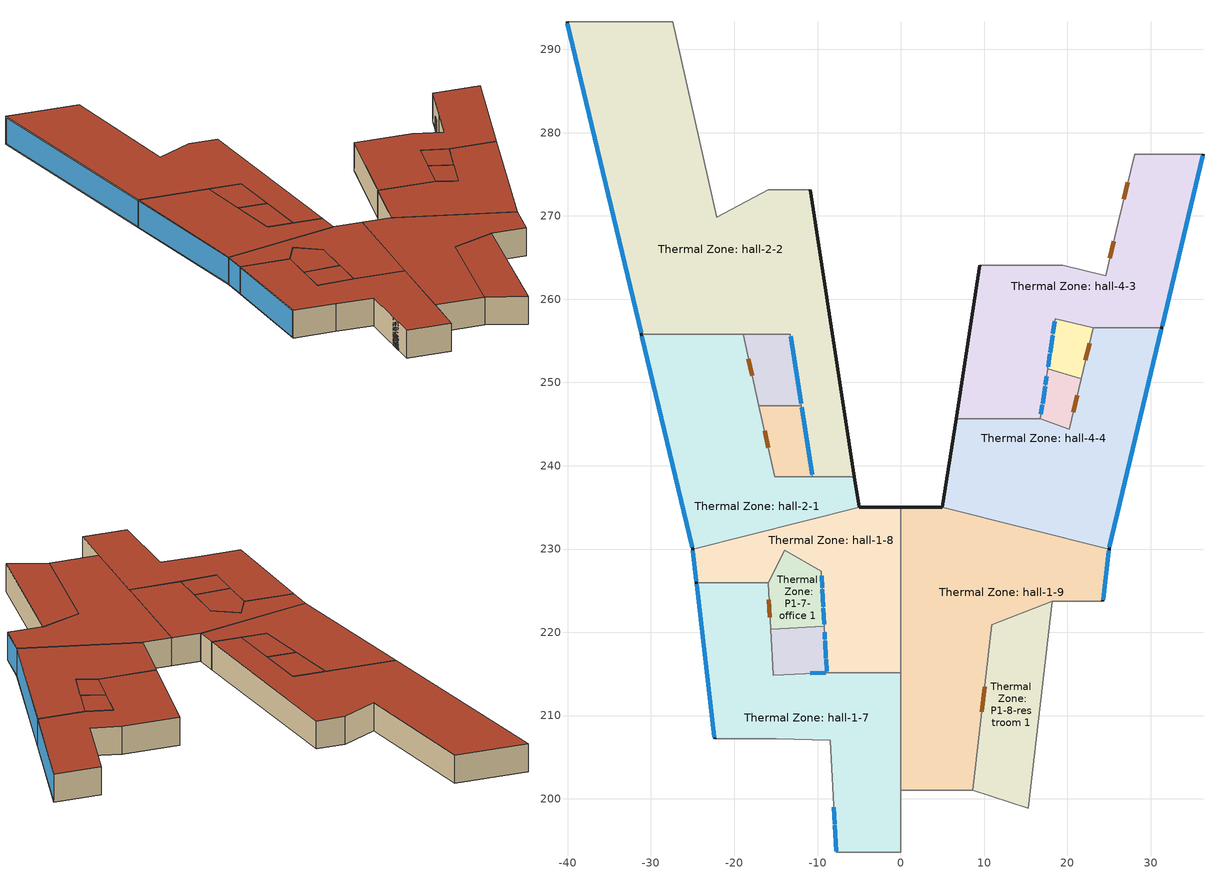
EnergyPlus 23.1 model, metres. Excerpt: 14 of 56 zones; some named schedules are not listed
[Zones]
Thermal Zone: hall-1-7
 floor ground (ExtSlabCarpet 4in ClimateZone 1-8): -15.93,225.94 -15.34,214.82 -8.89,215.16 0,215.16 0,193.57 -7.73,193.57 -8.45,207.05 -14.93,207.19 -22.37,207.19 -24.53,225.94 z0
 wall outside (ASHRAE 189.1-2009 ExtWall Mass ClimateZone 5): -24.53,225.94 -22.37,207.19 z0:5
 wall to Thermal Zone: P1-7-office 1 (Interior Wall): -15.63,220.38 -15.93,225.94 z0:5
 wall to Thermal Zone: P1-7-dining 1 (Interior Wall): -8.89,215.16 -15.34,214.82 -15.63,220.38 z0:5
 wall to Thermal Zone: hall-1-8 (Air Wall): 0,215.16 -8.89,215.16 / -15.93,225.94 -24.53,225.94 z0:5
 wall to Thermal Zone: hall-1-9 (Air Wall): 0,201.04 0,215.16 z0:5
 wall to Thermal Zone: hall-1-10 (Air Wall): 0,193.57 0,201.04 z0:5
 wall to Thermal Zone: hall-1-6 (Air Wall): -7.73,193.57 0,193.57 / -22.37,207.19 -14.93,207.19 z0:5
 wall to Thermal Zone: P1-6-commerce 1 (Interior Wall): -14.93,207.19 -8.45,207.05 -7.73,193.57 z0:5
 window (Curtain Window): -24.51,225.74 -22.39,207.39 z0.2:4.8
 window inside (Interior Window): -7.9,196.81 -7.74,193.7 / -8.98,215.16 -10.87,215.06 z0.2:4.8; -8.02,199.02 -7.91,196.93 z2.62:4.8
 door inside (Interior Door): -8.02,199.02 -7.91,196.93 / -15.71,221.83 -15.83,223.93 z0:2.5
 roof outside (ASHRAE 189.1-2009 ExtRoof IEAD ClimateZone 2-5): 0,193.57 0,215.16 -8.89,215.16 -15.34,214.82 -15.93,225.94 -24.53,225.94 -22.37,207.19 -14.93,207.19 -8.45,207.05 -7.73,193.57 z5
Thermal Zone: P1-8-restroom 1
 floor ground (ExtSlabCarpet 4in ClimateZone 1-8): 18.17,223.7 15.3,198.86 8.64,201.04 10.93,220.91 z0
 wall to Thermal Zone: hall-1-10 (Interior Wall): 8.64,201.04 15.3,198.86 18.17,223.7 z0:5
 wall to Thermal Zone: hall-1-9 (Interior Wall): 18.17,223.7 10.93,220.91 8.64,201.04 z0:5
 door inside (Interior Door): 10.07,213.47 9.73,210.48 z0:2.5
 roof outside (ASHRAE 189.1-2009 ExtRoof IEAD ClimateZone 2-5): 15.3,198.86 18.17,223.7 10.93,220.91 8.64,201.04 z5
Thermal Zone: hall-1-9
 floor ground (ExtSlabCarpet 4in ClimateZone 1-8): 5,235 25,230 24.27,223.7 18.17,223.7 10.93,220.91 8.64,201.04 0,201.04 0,235 z0
 wall outside (ASHRAE 189.1-2009 ExtWall Mass ClimateZone 5): 5,235 0,235 / 24.27,223.7 25,230 z0:5
 wall to Thermal Zone: hall-1-10 (Air Wall): 0,201.04 8.64,201.04 / 18.17,223.7 24.27,223.7 z0:5
 wall to Thermal Zone: hall-1-8 (Air Wall): 0,235 0,215.16 z0:5
 wall to Thermal Zone: hall-4-4 (Air Wall): 25,230 5,235 z0:5
 window (Curtain Window): 24.3,223.9 24.98,229.8 z0.2:4.8
 roof outside (ASHRAE 189.1-2009 ExtRoof IEAD ClimateZone 2-5): 8.64,201.04 10.93,220.91 18.17,223.7 24.27,223.7 25,230 5,235 0,235 0,201.04 z5
Thermal Zone: P1-7-dining 1
 floor ground (ExtSlabCarpet 4in ClimateZone 1-8): -9.19,220.73 -8.89,215.16 -15.34,214.82 -15.63,220.38 z0
 wall to Thermal Zone: P1-7-office 1 (Interior Wall): -9.19,220.73 -15.63,220.38 z0:5
 wall to Thermal Zone: hall-1-8 (Interior Wall): -8.89,215.16 -9.19,220.73 z0:5
 window inside (Interior Window): -8.9,215.3 -8.97,216.74 / -9.1,219.15 -9.15,220.01 z0.2:4.8; -8.98,216.89 -9.1,219 z2.69:4.8
 door inside (Interior Door): -8.98,216.89 -9.1,218.98 z0:2.5
 roof outside (ASHRAE 189.1-2009 ExtRoof IEAD ClimateZone 2-5): -15.34,214.82 -8.89,215.16 -9.19,220.73 -15.63,220.38 z5
Thermal Zone: hall-1-8
 floor ground (ExtSlabCarpet 4in ClimateZone 1-8): 0,235 0,215.16 -8.89,215.16 -9.55,227.36 -13.96,229.83 -15.93,225.94 -24.53,225.94 -25,230 -5,235 z0
 wall outside (ASHRAE 189.1-2009 ExtWall Mass ClimateZone 5): -25,230 -24.53,225.94 / 0,235 -5,235 z0:5
 wall to Thermal Zone: hall-2-1 (Air Wall): -5,235 -25,230 z0:5
 wall to Thermal Zone: P1-7-office 1 (Interior Wall): -15.93,225.94 -13.96,229.83 -9.55,227.36 -9.19,220.73 z0:5
 window (Curtain Window): -24.98,229.8 -24.55,226.14 z0.2:4.8
 window inside (Interior Window): -9.31,222.91 -9.2,220.98 / -9.51,226.79 -9.44,225.33 z0.2:4.8; -9.43,225.17 -9.31,223.07 z2.6:4.8
 door inside (Interior Door): -9.43,225.17 -9.31,223.07 z0:2.5
 roof outside (ASHRAE 189.1-2009 ExtRoof IEAD ClimateZone 2-5): 0,215.16 0,235 -5,235 -25,230 -24.53,225.94 -15.93,225.94 -13.96,229.83 -9.55,227.36 -8.89,215.16 z5
Thermal Zone: P1-7-office 1
 floor ground (ExtSlabCarpet 4in ClimateZone 1-8): -13.96,229.83 -9.55,227.36 -9.19,220.73 -15.63,220.38 -15.93,225.94 z0
 roof outside (ASHRAE 189.1-2009 ExtRoof IEAD ClimateZone 2-5): -15.63,220.38 -9.19,220.73 -9.55,227.36 -13.96,229.83 -15.93,225.94 z5
Thermal Zone: hall-4-4
 floor ground (ExtSlabCarpet 4in ClimateZone 1-8): 31.32,256.55 25,230 5,235 6.64,245.64 16.75,245.64 20.2,244.39 23.1,256.55 z0
 wall outside (ASHRAE 189.1-2009 ExtWall Mass ClimateZone 5): 25,230 31.32,256.55 / 6.64,245.64 5,235 z0:5
 wall to Thermal Zone: hall-4-3 (Air Wall): 16.75,245.64 6.64,245.64 / 31.32,256.55 23.1,256.55 z0:5
 wall to Thermal Zone: P4-3-commerce 2 (Interior Wall): 21.65,250.47 20.2,244.39 16.75,245.64 z0:5
 wall to Thermal Zone: P4-3-commerce 1 (Interior Wall): 23.1,256.55 21.65,250.47 z0:5
 window (Curtain Window): 25.05,230.19 31.28,256.36 z0.2:4.8
 door inside (Interior Door): 22.66,254.71 22.17,252.67 / 21.17,248.44 20.68,246.4 z0:2.5
 roof outside (ASHRAE 189.1-2009 ExtRoof IEAD ClimateZone 2-5): 25,230 31.32,256.55 23.1,256.55 20.2,244.39 16.75,245.64 6.64,245.64 5,235 z5
Thermal Zone: P4-3-commerce 2
 floor ground (ExtSlabCarpet 4in ClimateZone 1-8): 17.64,251.65 21.65,250.47 20.2,244.39 16.75,245.64 z0
 wall to Thermal Zone: P4-3-commerce 1 (Interior Wall): 21.65,250.47 17.64,251.65 z0:5
 wall to Thermal Zone: hall-4-3 (Interior Wall): 17.64,251.65 16.75,245.64 z0:5
 window inside (Interior Window): 17.51,250.74 17.35,249.7 / 17,247.34 16.82,246.16 z0.2:4.8; 17.33,249.55 17.02,247.47 z2.64:4.8
 door inside (Interior Door): 17.33,249.55 17.02,247.47 z0:2.5
 roof outside (ASHRAE 189.1-2009 ExtRoof IEAD ClimateZone 2-5): 20.2,244.39 21.65,250.47 17.64,251.65 16.75,245.64 z5
Thermal Zone: hall-4-3
 floor ground (ExtSlabCarpet 4in ClimateZone 1-8): 36.29,277.4 31.32,256.55 23.1,256.55 18.54,257.66 16.75,245.64 6.64,245.64 9.47,264.06 19.45,264.06 24.59,262.81 28.06,277.4 z0
 wall outside (ASHRAE 189.1-2009 ExtWall Mass ClimateZone 5): 31.32,256.55 36.29,277.4 / 9.47,264.06 6.64,245.64 z0:5
 wall to Thermal Zone: P4-3-commerce 1 (Interior Wall): 17.64,251.65 18.54,257.66 23.1,256.55 z0:5
 wall to Thermal Zone: hall-4-2 (Air Wall): 19.45,264.06 9.47,264.06 / 36.29,277.4 28.06,277.4 z0:5
 wall to Thermal Zone: P4-2-commerce 2 (Interior Wall): 26.12,269.25 24.59,262.81 19.45,264.06 z0:5
 wall to Thermal Zone: P4-2-commerce 1 (Interior Wall): 28.06,277.4 26.12,269.25 z0:5
 window (Curtain Window): 31.37,256.75 36.24,277.21 z0.2:4.8
 window inside (Interior Window): 17.68,251.88 17.91,253.43 / 18.27,255.83 18.49,257.35 z0.2:4.8; 17.93,253.58 18.24,255.66 z2.67:4.8
 door inside (Interior Door): 25.57,266.93 25.08,264.89 / 27.26,274.04 26.78,272 / 17.93,253.58 18.24,255.66 z0:2.5
 roof outside (ASHRAE 189.1-2009 ExtRoof IEAD ClimateZone 2-5): 16.75,245.64 18.54,257.66 23.1,256.55 31.32,256.55 36.29,277.4 28.06,277.4 24.59,262.81 19.45,264.06 9.47,264.06 6.64,245.64 z5
Thermal Zone: P4-3-commerce 1
 floor ground (ExtSlabCarpet 4in ClimateZone 1-8): 18.54,257.66 23.1,256.55 21.65,250.47 17.64,251.65 z0
 roof outside (ASHRAE 189.1-2009 ExtRoof IEAD ClimateZone 2-5): 21.65,250.47 23.1,256.55 18.54,257.66 17.64,251.65 z5
Thermal Zone: hall-2-1
 floor ground (ExtSlabCarpet 4in ClimateZone 1-8): -18.94,255.76 -15.11,238.69 -5.57,238.69 -5,235 -25,230 -31.13,255.76 z0
 wall outside (ASHRAE 189.1-2009 ExtWall Mass ClimateZone 5): -5,235 -5.57,238.69 / -31.13,255.76 -25,230 z0:5
 wall to Thermal Zone: P2-1-commerce 3 (Interior Wall): -17.03,247.23 -18.94,255.76 z0:5
 wall to Thermal Zone: P2-1-commerce 2 (Interior Wall): -10.63,238.69 -15.11,238.69 -17.03,247.23 z0:5
 wall to Thermal Zone: hall-2-2 (Air Wall): -5.57,238.69 -10.63,238.69 / -18.94,255.76 -31.13,255.76 z0:5
 window (Curtain Window): -31.09,255.57 -25.05,230.19 z0.2:4.8
 door inside (Interior Door): -17.83,250.81 -18.29,252.85 / -15.89,242.16 -16.35,244.21 z0:2.5
 roof outside (ASHRAE 189.1-2009 ExtRoof IEAD ClimateZone 2-5): -25,230 -5,235 -5.57,238.69 -15.11,238.69 -18.94,255.76 -31.13,255.76 z5
Thermal Zone: hall-2-2
 floor ground (ExtSlabCarpet 4in ClimateZone 1-8): -27.38,293.33 -22.1,269.85 -15.93,273.14 -10.87,273.14 -5.57,238.69 -10.63,238.69 -13.25,255.76 -31.13,255.76 -40.08,293.33 z0
 wall outside (ASHRAE 189.1-2009 ExtWall Mass ClimateZone 5): -5.57,238.69 -10.87,273.14 / -40.08,293.33 -31.13,255.76 z0:5
 wall to Thermal Zone: P2-2-restroom 1 (Interior Wall): -15.93,273.14 -22.1,269.85 -27.38,293.33 z0:5
 wall to Thermal Zone: hall-2-3 (Air Wall): -10.87,273.14 -15.93,273.14 / -27.38,293.33 -40.08,293.33 z0:5
 wall to Thermal Zone: P2-1-commerce 2 (Interior Wall): -11.94,247.23 -10.63,238.69 z0:5
 wall to Thermal Zone: P2-1-commerce 3 (Interior Wall): -18.94,255.76 -13.25,255.76 -11.94,247.23 z0:5
 window (Curtain Window): -40.03,293.14 -31.18,255.96 z0.2:4.8
 window inside (Interior Window): -13.22,255.57 -11.97,247.41 / -11.91,247 -10.66,238.92 z0.2:4.8
 roof outside (ASHRAE 189.1-2009 ExtRoof IEAD ClimateZone 2-5): -5.57,238.69 -10.87,273.14 -15.93,273.14 -22.1,269.85 -27.38,293.33 -40.08,293.33 -31.13,255.76 -13.25,255.76 -10.63,238.69 z5
Thermal Zone: P2-1-commerce 2
 floor ground (ExtSlabCarpet 4in ClimateZone 1-8): -17.03,247.23 -11.94,247.23 -10.63,238.69 -15.11,238.69 z0
 wall to Thermal Zone: P2-1-commerce 3 (Interior Wall): -11.94,247.23 -17.03,247.23 z0:5
 roof outside (ASHRAE 189.1-2009 ExtRoof IEAD ClimateZone 2-5): -10.63,238.69 -11.94,247.23 -17.03,247.23 -15.11,238.69 z5
Thermal Zone: P2-1-commerce 3
 floor ground (ExtSlabCarpet 4in ClimateZone 1-8): -13.25,255.76 -11.94,247.23 -17.03,247.23 -18.94,255.76 z0
 roof outside (ASHRAE 189.1-2009 ExtRoof IEAD ClimateZone 2-5): -11.94,247.23 -13.25,255.76 -18.94,255.76 -17.03,247.23 z5
[Building]
Building 1: Maximum number of warmup days=50; Minimum number of warmup days=6
[Site:Location]
beijing_chn design_conditions: Latitude=39.8; Longitude=116.47; Time zone=8; Elevation=32
[SizingPeriod:DesignDay] Day of month=21; Dry bulb temperature range modifier type=DefaultMultipliers; Humidity condition type=WetBulb; Barometric pressure=100941; Rain indicator=No; Snow indicator=No; Daylight saving time indicator=No
Name | Month | Day type | Maximum dry bulb temperature | Daily dry bulb temperature range | Wetbulb or dewpoint at maximum dry bulb | Wind speed | Wind direction | Solar model indicator | Sky clearness | Ashrae clear sky optical depth for beam irradiance taub | Ashrae clear sky optical depth for diffuse irradiance taud
beijing ann htg 99.6% condns db | 1 | WinterDesignDay | -10.8 | 0 | -10.8 | 2.2 | 340 | ASHRAEClearSky | 0
beijing ann clg .4% condns db=>mwb | 7 | SummerDesignDay | 34.9 | 8.9 | 22.2 | 3.4 | 180 | ASHRAETau |  | 0.747 | 1.448
[Construction]
ASHRAE 189.1-2009 ExtRoof IEAD ClimateZone 2-5: Roof Membrane, Roof Insulation [21], Metal Decking
ASHRAE 189.1-2009 ExtWall Mass ClimateZone 5: 1IN Stucco, 8IN Concrete HW, Wall Insulation [40], 1/2IN Gypsum
Curtain Window: Curtain Wall 12T Low-E, Ar, Curtain Wall 12T
ExtSlabCarpet 4in ClimateZone 1-8: MAT-CC05 4 HW CONCRETE, CP02 CARPET PAD
Interior Door: G05 25mm wood
Interior Wall: G01a 19mm gypsum board, F04 Wall air space resistance, G01a 19mm gypsum board
Interior Window: Clear 3mm
[Construction:AirBoundary]
Air Wall: SimpleMixing, 0.8, Always On
[Material] Thermal absorptance=0.9
Name | Conductivity | Density | Roughness | Solar absorptance | Specific heat | Thickness | Visible absorptance
1/2IN Gypsum | 0.16 | 784.9 | Smooth | 0.4 | 830 | 0.0127 | 0.4
1IN Stucco | 0.6918 | 1858 | Smooth | 0.92 | 837 | 0.0253 | 0.92
8IN Concrete HW | 1.7296 | 2243 | MediumRough | 0.65 | 837 | 0.2033 | 0.65
G01a 19mm gypsum board | 0.16 | 800 | MediumSmooth | 0.4 | 1090 | 0.019 | 0.4
G05 25mm wood | 0.15 | 608 | MediumSmooth | 0.5 | 1630 | 0.0254 | 0.5
MAT-CC05 4 HW CONCRETE | 1.311 | 2240 | Rough | 0.85 | 836.8 | 0.1016 | 0.85
Metal Decking | 45.006 | 7680 | MediumSmooth | 0.6 | 418.4 | 0.0015 | 0.6
Roof Insulation [21] | 0.049 | 265 | MediumRough | 0.7 | 836.8 | 0.2105 | 0.7
Roof Membrane | 0.16 | 1121.29 | VeryRough | 0.7 | 1460 | 0.0095 | 0.7
Wall Insulation [40] | 0.0432 | 91 | MediumRough | 0.5 | 837 | 0.0794 | 0.5
[Material:AirGap]
F04 Wall air space resistance: Thermal resistance=0.15
[Material:NoMass]
CP02 CARPET PAD: Roughness=Smooth; Solar absorptance=0.8; Thermal absorptance=0.9; Thermal resistance=0.1; Visible absorptance=0.8
[WindowMaterial:Gas]
Ar: Gas type=Argon; Thickness=0.018
[WindowMaterial:Glazing] Back side solar reflectance at normal incidence=0; Optical data type=SpectralAverage
Name | Back side infrared hemispherical emissivity | Back side visible reflectance at normal incidence | Conductivity | Dirt correction factor for solar and visible transmittance | Front side infrared hemispherical emissivity | Front side solar reflectance at normal incidence | Front side visible reflectance at normal incidence | Infrared transmittance at normal incidence | Solar diffusing | Solar transmittance at normal incidence | Thickness | Visible transmittance at normal incidence
Clear 3mm | 0.84 | 0 | 0.9 | 1 | 0.84 | 0.075 | 0.081 | 0 | No | 0.837 | 0.003 | 0.898
Curtain Wall 12T |  | 0 |  |  |  | 0.08 | 0.08 |  |  | 0.91 | 0.012 | 0.916
Curtain Wall 12T Low-E |  | 0.14 |  |  |  | 0.41 | 0.13 |  |  | 0.38 | 0.012 | 0.72
[DesignSpecification:OutdoorAir] Outdoor air flow air changes per hour=0; Outdoor air flow per zone=0; Outdoor air method=Sum
Name | Outdoor air flow per person | Outdoor air flow per zone floor area
189.1-2009 - Office - ClosedOffice - CZ4-8 Ventilation; 189.1-2009 - Office - WholeBuilding - Lg Office - CZ4-8 Ventilation | 0.00943895 | 0
189.1-2009 - Office - Restroom - CZ4-8 Ventilation | 0 | 0.0048768
Office Dining Ventilation | 0.00707921 | 0
Retail Retail Ventilation | 0 | 0.001524
[DesignSpecification:OutdoorAir:SpaceList]
Name | Space design specification outdoor air object name 1 | Space name 1
Thermal Zone: P1-7-dining 1 DSOA Space List | Office Dining Ventilation | P1-7-dining 1
Thermal Zone: P1-7-office 1 DSOA Space List | 189.1-2009 - Office - ClosedOffice - CZ4-8 Ventilation | P1-7-office 1
Thermal Zone: P1-8-restroom 1 DSOA Space List | 189.1-2009 - Office - Restroom - CZ4-8 Ventilation | P1-8-restroom 1
Thermal Zone: P2-1-commerce 2 DSOA Space List | Retail Retail Ventilation | P2-1-commerce 2
Thermal Zone: P2-1-commerce 3 DSOA Space List | Retail Retail Ventilation | P2-1-commerce 3
Thermal Zone: P4-3-commerce 1 DSOA Space List | Retail Retail Ventilation | P4-3-commerce 1
Thermal Zone: P4-3-commerce 2 DSOA Space List | Retail Retail Ventilation | P4-3-commerce 2
Thermal Zone: hall-1-7 DSOA Space List | 189.1-2009 - Office - WholeBuilding - Lg Office - CZ4-8 Ventilation | hall-1-7
Thermal Zone: hall-1-8 DSOA Space List | 189.1-2009 - Office - WholeBuilding - Lg Office - CZ4-8 Ventilation | hall-1-8
Thermal Zone: hall-1-9 DSOA Space List | 189.1-2009 - Office - WholeBuilding - Lg Office - CZ4-8 Ventilation | hall-1-9
Thermal Zone: hall-2-1 DSOA Space List | 189.1-2009 - Office - WholeBuilding - Lg Office - CZ4-8 Ventilation | hall-2-1
Thermal Zone: hall-2-2 DSOA Space List | 189.1-2009 - Office - WholeBuilding - Lg Office - CZ4-8 Ventilation | hall-2-2
Thermal Zone: hall-4-3 DSOA Space List | 189.1-2009 - Office - WholeBuilding - Lg Office - CZ4-8 Ventilation | hall-4-3
Thermal Zone: hall-4-4 DSOA Space List | 189.1-2009 - Office - WholeBuilding - Lg Office - CZ4-8 Ventilation | hall-4-4
[DesignSpecification:ZoneAirDistribution] Minimum zone ventilation efficiency=0.8; Zone air distribution effectiveness in cooling mode=0.8; Zone air distribution effectiveness in heating mode=0.8; Zone secondary recirculation fraction=0
Thermal Zone: P1-7-dining 1 Design Spec Zone Air Dist; Thermal Zone: P1-7-office 1 Design Spec Zone Air Dist; Thermal Zone: P1-8-restroom 1 Design Spec Zone Air Dist; Thermal Zone: P2-1-commerce 2 Design Spec Zone Air Dist; Thermal Zone: P2-1-commerce 3 Design Spec Zone Air Dist; Thermal Zone: P4-3-commerce 1 Design Spec Zone Air Dist; Thermal Zone: P4-3-commerce 2 Design Spec Zone Air Dist; Thermal Zone: hall-1-7 Design Spec Zone Air Dist; Thermal Zone: hall-1-8 Design Spec Zone Air Dist; Thermal Zone: hall-1-9 Design Spec Zone Air Dist; Thermal Zone: hall-2-1 Design Spec Zone Air Dist; Thermal Zone: hall-2-2 Design Spec Zone Air Dist; Thermal Zone: hall-4-3 Design Spec Zone Air Dist; Thermal Zone: hall-4-4 Design Spec Zone Air Dist
[ElectricEquipment] Design level calculation method=Watts/Area
Name | End use subcategory | Schedule | Watts per zone floor area | Zone or zonelist or space or spacelist | Fraction latent | Fraction lost | Fraction radiant
189.1-2009 - Office - ClosedOffice - CZ4-8 Electric Equipment 1 | General | Office Bldg Equip | 6.8889 | 189.1-2009 - Office - ClosedOffice - CZ4-8 1
189.1-2009 - Office - Restroom - CZ4-8 Electric Equipment |  | Office Bldg Equip | 0.753474 | 189.1-2009 - Office - Restroom - CZ4-8
189.1-2009 - Office - WholeBuilding - Lg Office - CZ4-8 Electric Equipment |  | Large Office Bldg Equip | 5.81251 | 189.1-2009 - Office - WholeBuilding - Lg Office - CZ4-8
Office Dining Elec Equip | General | OfficeLarge BLDG_EQUIP_SCH | 10.7639 | Office Dining | 0 | 0 | 0.5
Retail Retail Elec Equip | General | RetailStandalone BLDG_EQUIP_SCH | 3.22917 | Retail Retail | 0 | 0 | 0.5
[Lights] Design level calculation method=Watts/Area
Name | End use subcategory | Schedule | Watts per zone floor area | Zone or zonelist or space or spacelist | Fraction radiant | Fraction replaceable | Fraction visible | Return air fraction
189.1-2009 - Office - ClosedOffice - CZ4-8 Lights 1 | General | Office Bldg Light | 10.6563 | 189.1-2009 - Office - ClosedOffice - CZ4-8 1
189.1-2009 - Office - Restroom - CZ4-8 Lights |  | Office Bldg Light | 8.71877 | 189.1-2009 - Office - Restroom - CZ4-8
189.1-2009 - Office - WholeBuilding - Lg Office - CZ4-8 Lights |  | Large Office Bldg Light | 9.68752 | 189.1-2009 - Office - WholeBuilding - Lg Office - CZ4-8
Office Dining Lights | General | OfficeLarge BLDG_LIGHT_SCH | 9.68752 | Office Dining | 0.4 | 1 | 0.2 | 0.4
Retail Retail Lights | General | RetailStandalone BLDG_LIGHT_SCH | 18.2986 | Retail Retail | 0.7 | 1 | 0.2 | 0
[People] Fraction radiant=0.3; Number of people calculation method=People/Area
Name | Activity level schedule | Number of people schedule | People per floor area | Zone or zonelist or space or spacelist
189.1-2009 - Office - ClosedOffice - CZ4-8 People 1 | Office Activity | Office Work Occ | 0.0511286 | 189.1-2009 - Office - ClosedOffice - CZ4-8 1
189.1-2009 - Office - Restroom - CZ4-8 People | Office Activity | Office Misc Occ | 0.107639 | 189.1-2009 - Office - Restroom - CZ4-8
189.1-2009 - Office - WholeBuilding - Lg Office - CZ4-8 People | Large Office Activity | Large Office Bldg Occ | 0.0538196 | 189.1-2009 - Office - WholeBuilding - Lg Office - CZ4-8
Office Dining People | OfficeMedium ACTIVITY_SCH | OfficeLarge BLDG_OCC_SCH | 0.107639 | Office Dining
Retail Retail People | RetailStandalone ACTIVITY_SCH | RetailStandalone BLDG_OCC_SCH | 0.161459 | Retail Retail
[Sizing:Zone] Account for dedicated outdoor air system=No; Cooling design air flow method=DesignDay; Cooling design air flow rate=0; Cooling minimum air flow=0; Cooling minimum air flow fraction=0; Cooling minimum air flow per zone floor area=0.000762; Heating design air flow method=DesignDay; Heating design air flow rate=0; Heating maximum air flow=0.141576; Heating maximum air flow fraction=0.3; Heating maximum air flow per zone floor area=0.002032; Zone cooling design supply air humidity ratio=0.0085; Zone cooling design supply air humidity ratio difference=0.005; Zone cooling design supply air temperature=14; Zone cooling design supply air temperature difference=11.11; Zone cooling design supply air temperature input method=SupplyAirTemperature; Zone heating design supply air humidity ratio=0.008; Zone heating design supply air temperature=40; Zone heating design supply air temperature difference=11.11; Zone heating design supply air temperature input method=SupplyAirTemperature; Zone humidification design supply air humidity ratio difference=0.005; Zone latent cooling design supply air humidity ratio input method=HumidityRatioDifference; Zone latent heating design supply air humidity ratio input method=HumidityRatioDifference; Zone load sizing method=Sensible Load Only No Latent Load
Name | Design specification outdoor air object | Design specification zone air distribution object
Thermal Zone: hall-1-7 | Thermal Zone: hall-1-7 DSOA Space List | Thermal Zone: hall-1-7 Design Spec Zone Air Dist
Thermal Zone: hall-1-8 | Thermal Zone: hall-1-8 DSOA Space List | Thermal Zone: hall-1-8 Design Spec Zone Air Dist
Thermal Zone: hall-1-9 | Thermal Zone: hall-1-9 DSOA Space List | Thermal Zone: hall-1-9 Design Spec Zone Air Dist
Thermal Zone: hall-2-1 | Thermal Zone: hall-2-1 DSOA Space List | Thermal Zone: hall-2-1 Design Spec Zone Air Dist
Thermal Zone: hall-2-2 | Thermal Zone: hall-2-2 DSOA Space List | Thermal Zone: hall-2-2 Design Spec Zone Air Dist
Thermal Zone: hall-4-3 | Thermal Zone: hall-4-3 DSOA Space List | Thermal Zone: hall-4-3 Design Spec Zone Air Dist
Thermal Zone: hall-4-4 | Thermal Zone: hall-4-4 DSOA Space List | Thermal Zone: hall-4-4 Design Spec Zone Air Dist
Thermal Zone: P1-7-dining 1 | Thermal Zone: P1-7-dining 1 DSOA Space List | Thermal Zone: P1-7-dining 1 Design Spec Zone Air Dist
Thermal Zone: P1-7-office 1 | Thermal Zone: P1-7-office 1 DSOA Space List | Thermal Zone: P1-7-office 1 Design Spec Zone Air Dist
Thermal Zone: P1-8-restroom 1 | Thermal Zone: P1-8-restroom 1 DSOA Space List | Thermal Zone: P1-8-restroom 1 Design Spec Zone Air Dist
Thermal Zone: P2-1-commerce 2 | Thermal Zone: P2-1-commerce 2 DSOA Space List | Thermal Zone: P2-1-commerce 2 Design Spec Zone Air Dist
Thermal Zone: P2-1-commerce 3 | Thermal Zone: P2-1-commerce 3 DSOA Space List | Thermal Zone: P2-1-commerce 3 Design Spec Zone Air Dist
Thermal Zone: P4-3-commerce 1 | Thermal Zone: P4-3-commerce 1 DSOA Space List | Thermal Zone: P4-3-commerce 1 Design Spec Zone Air Dist
Thermal Zone: P4-3-commerce 2 | Thermal Zone: P4-3-commerce 2 DSOA Space List | Thermal Zone: P4-3-commerce 2 Design Spec Zone Air Dist
[Space]
Name | Zone | Space type
P1-7-dining 1 | Thermal Zone: P1-7-dining 1 | Office Dining
P1-7-office 1 | Thermal Zone: P1-7-office 1 | 189.1-2009 - Office - ClosedOffice - CZ4-8 1
P1-8-restroom 1 | Thermal Zone: P1-8-restroom 1 | 189.1-2009 - Office - Restroom - CZ4-8
P2-1-commerce 2 | Thermal Zone: P2-1-commerce 2 | Retail Retail
P2-1-commerce 3 | Thermal Zone: P2-1-commerce 3 | Retail Retail
P4-3-commerce 1 | Thermal Zone: P4-3-commerce 1 | Retail Retail
P4-3-commerce 2 | Thermal Zone: P4-3-commerce 2 | Retail Retail
hall-1-7 | Thermal Zone: hall-1-7 | 189.1-2009 - Office - WholeBuilding - Lg Office - CZ4-8
hall-1-8 | Thermal Zone: hall-1-8 | 189.1-2009 - Office - WholeBuilding - Lg Office - CZ4-8
hall-1-9 | Thermal Zone: hall-1-9 | 189.1-2009 - Office - WholeBuilding - Lg Office - CZ4-8
hall-2-1 | Thermal Zone: hall-2-1 | 189.1-2009 - Office - WholeBuilding - Lg Office - CZ4-8
hall-2-2 | Thermal Zone: hall-2-2 | 189.1-2009 - Office - WholeBuilding - Lg Office - CZ4-8
hall-4-3 | Thermal Zone: hall-4-3 | 189.1-2009 - Office - WholeBuilding - Lg Office - CZ4-8
hall-4-4 | Thermal Zone: hall-4-4 | 189.1-2009 - Office - WholeBuilding - Lg Office - CZ4-8
[SpaceList]
189.1-2009 - Office - ClosedOffice - CZ4-8 1: P1-11-office 1, P1-1-office 1, P1-1-office 2, P1-11-office 2, P1-7-office 1
189.1-2009 - Office - Restroom - CZ4-8: P1-2-restroom 1, P1-10-restroom 1, P1-8-restroom 1, P2-2-restroom 1, P3-2-restroom 1
189.1-2009 - Office - WholeBuilding - Lg Office - CZ4-8: hall-1-1, hall-1-13, hall-1-12, hall-2-3, hall-1-2, hall-1-9, hall-1-6, P1-2-breakroom 1, hall-1-11, hall-1-3, hall-1-4, hall-2-1, hall-1-10, hall-1-5, hall-1-7, hall-1-8, hall-4-4, hall-4-3, hall-4-2, hall-4-1, hall-2-2, hall-3-1, hall-3-2, hall-3-3
Office Dining: P1-1-dining 1, P1-7-dining 1, P1-2-dining 1, P1-4-dining 1, P3-2-dining 1, P3-1-dining 1
Retail Retail: P3-1-commerce 1, P2-1-commerce 2, P1-1-commerce 1, P1-11-commerce 2, P4-1-commerce 1, P1-11-commerce 1, P1-3-commerce 1, P2-1-commerce 3, P1-4-commerce 1, P4-2-commerce 2, P1-9-commerce 1, P4-2-commerce 1, P1-5-commerce 1, P1-6-commerce 1, P4-3-commerce 2, P4-3-commerce 1
[ThermostatSetpoint:DualSetpoint] Cooling setpoint temperature schedule=Setpoint Clg; Heating setpoint temperature schedule=Setpoint Htg
Thermostat Setpoint Dual Setpoint 2; Thermostat Setpoint Dual Setpoint 3; Thermostat Setpoint Dual Setpoint 5; Thermostat Setpoint Dual Setpoint 8; Thermostat Setpoint Dual Setpoint 12; Thermostat Setpoint Dual Setpoint 16; Thermostat Setpoint Dual Setpoint 20; Thermostat Setpoint Dual Setpoint 35; Thermostat Setpoint Dual Setpoint 36; Thermostat Setpoint Dual Setpoint 38; Thermostat Setpoint Dual Setpoint 39; Thermostat Setpoint Dual Setpoint 44; Thermostat Setpoint Dual Setpoint 47; Thermostat Setpoint Dual Setpoint 49
[Zone] Multiplier=1; Part of total floor area=Yes
Name | Zone inside convection algorithm | Zone outside convection algorithm
Thermal Zone: P1-7-dining 1; Thermal Zone: P1-7-office 1; Thermal Zone: P1-8-restroom 1; Thermal Zone: P2-1-commerce 2; Thermal Zone: P2-1-commerce 3; Thermal Zone: P4-3-commerce 1; Thermal Zone: hall-1-7; Thermal Zone: hall-1-8; Thermal Zone: hall-1-9; Thermal Zone: hall-2-1; Thermal Zone: hall-2-2; Thermal Zone: hall-4-3; Thermal Zone: hall-4-4 | TARP | TARP
Thermal Zone: P4-3-commerce 2
[ZoneControl:Thermostat] Temperature difference between cutout and setpoint=0
Name | Zone or zonelist | Control 1 | Control type schedule
Thermal Zone: P1-7-dining 1 Thermostat | Thermal Zone: P1-7-dining 1 | Thermostat Setpoint Dual Setpoint 12 | Thermal Zone: P1-7-dining 1 Thermostat Schedule
Thermal Zone: P1-7-office 1 Thermostat | Thermal Zone: P1-7-office 1 | Thermostat Setpoint Dual Setpoint 44 | Thermal Zone: P1-7-office 1 Thermostat Schedule
Thermal Zone: P1-8-restroom 1 Thermostat | Thermal Zone: P1-8-restroom 1 | Thermostat Setpoint Dual Setpoint 20 | Thermal Zone: P1-8-restroom 1 Thermostat Schedule
Thermal Zone: P2-1-commerce 2 Thermostat | Thermal Zone: P2-1-commerce 2 | Thermostat Setpoint Dual Setpoint 5 | Thermal Zone: P2-1-commerce 2 Thermostat Schedule
Thermal Zone: P2-1-commerce 3 Thermostat | Thermal Zone: P2-1-commerce 3 | Thermostat Setpoint Dual Setpoint 16 | Thermal Zone: P2-1-commerce 3 Thermostat Schedule
Thermal Zone: P4-3-commerce 1 Thermostat | Thermal Zone: P4-3-commerce 1 | Thermostat Setpoint Dual Setpoint 36 | Thermal Zone: P4-3-commerce 1 Thermostat Schedule
Thermal Zone: P4-3-commerce 2 Thermostat | Thermal Zone: P4-3-commerce 2 | Thermostat Setpoint Dual Setpoint 47 | Thermal Zone: P4-3-commerce 2 Thermostat Schedule
Thermal Zone: hall-1-7 Thermostat | Thermal Zone: hall-1-7 | Thermostat Setpoint Dual Setpoint 3 | Thermal Zone: hall-1-7 Thermostat Schedule
Thermal Zone: hall-1-8 Thermostat | Thermal Zone: hall-1-8 | Thermostat Setpoint Dual Setpoint 2 | Thermal Zone: hall-1-8 Thermostat Schedule
Thermal Zone: hall-1-9 Thermostat | Thermal Zone: hall-1-9 | Thermostat Setpoint Dual Setpoint 49 | Thermal Zone: hall-1-9 Thermostat Schedule
Thermal Zone: hall-2-1 Thermostat | Thermal Zone: hall-2-1 | Thermostat Setpoint Dual Setpoint 8 | Thermal Zone: hall-2-1 Thermostat Schedule
Thermal Zone: hall-2-2 Thermostat | Thermal Zone: hall-2-2 | Thermostat Setpoint Dual Setpoint 39 | Thermal Zone: hall-2-2 Thermostat Schedule
Thermal Zone: hall-4-3 Thermostat | Thermal Zone: hall-4-3 | Thermostat Setpoint Dual Setpoint 38 | Thermal Zone: hall-4-3 Thermostat Schedule
Thermal Zone: hall-4-4 Thermostat | Thermal Zone: hall-4-4 | Thermostat Setpoint Dual Setpoint 35 | Thermal Zone: hall-4-4 Thermostat Schedule
[Zone equipment]
Thermal Zone: P1-7-dining 1: Thermal Zone: P1-7-dining 1 Ideal Loads Air System
Thermal Zone: P1-7-office 1: Thermal Zone: P1-7-office 1 Ideal Loads Air System
Thermal Zone: P1-8-restroom 1: Thermal Zone: P1-8-restroom 1 Ideal Loads Air System
Thermal Zone: P2-1-commerce 2: Thermal Zone: P2-1-commerce 2 Ideal Loads Air System
Thermal Zone: P2-1-commerce 3: Thermal Zone: P2-1-commerce 3 Ideal Loads Air System
Thermal Zone: P4-3-commerce 1: Thermal Zone: P4-3-commerce 1 Ideal Loads Air System
Thermal Zone: P4-3-commerce 2: Thermal Zone: P4-3-commerce 2 Ideal Loads Air System
Thermal Zone: hall-1-7: Thermal Zone: hall-1-7 Ideal Loads Air System
Thermal Zone: hall-1-8: Thermal Zone: hall-1-8 Ideal Loads Air System
Thermal Zone: hall-1-9: Thermal Zone: hall-1-9 Ideal Loads Air System
Thermal Zone: hall-2-1: Thermal Zone: hall-2-1 Ideal Loads Air System
Thermal Zone: hall-2-2: Thermal Zone: hall-2-2 Ideal Loads Air System
Thermal Zone: hall-4-3: Thermal Zone: hall-4-3 Ideal Loads Air System
Thermal Zone: hall-4-4: Thermal Zone: hall-4-4 Ideal Loads Air System
[ZoneInfiltration:DesignFlowRate] Design flow rate calculation method=Flow/ExteriorArea
Name | Flow rate per exterior surface area | Schedule | Zone or zonelist or space or spacelist
189.1-2009 - Office - ClosedOffice - CZ4-8 Infiltration 1 | 0.000226568 | Office Infil Quarter On | 189.1-2009 - Office - ClosedOffice - CZ4-8 1
189.1-2009 - Office - Restroom - CZ4-8 Infiltration | 0.000226568 | Office Infil Quarter On | 189.1-2009 - Office - Restroom - CZ4-8
189.1-2009 - Office - WholeBuilding - Lg Office - CZ4-8 Infiltration | 0.000226568 | Large Office Infil Quarter On | 189.1-2009 - Office - WholeBuilding - Lg Office - CZ4-8
Office Dining Infiltration | 0.00030226 | OfficeMedium INFIL_SCH_PNNL | Office Dining
Retail Retail Infiltration | 0.00030226 | RetailStandalone INFIL_SCH_PNNL | Retail Retail
[ZoneVentilation:DesignFlowRate]
Name | Design flow rate calculation method | Flow rate per person | Schedule | Zone or zonelist or space or spacelist | Flow rate per floor area
Thermal Zone: P1-7-dining 1 Ventilation per Person | Flow/Person | 0.00707921 | OfficeLarge BLDG_OCC_SCH | Thermal Zone: P1-7-dining 1
Thermal Zone: P1-7-office 1 Ventilation per Person | Flow/Person | 0.00943895 | Office Work Occ | Thermal Zone: P1-7-office 1
Thermal Zone: P1-8-restroom 1 Ventilation per Floor Area | Flow/Area |  | Always On Discrete | Thermal Zone: P1-8-restroom 1 | 0.0048768
Thermal Zone: P2-1-commerce 2 Ventilation per Floor Area | Flow/Area |  | Always On Discrete | Thermal Zone: P2-1-commerce 2 | 0.001524
Thermal Zone: P2-1-commerce 3 Ventilation per Floor Area | Flow/Area |  | Always On Discrete | Thermal Zone: P2-1-commerce 3 | 0.001524
Thermal Zone: P4-3-commerce 1 Ventilation per Floor Area | Flow/Area |  | Always On Discrete | Thermal Zone: P4-3-commerce 1 | 0.001524
Thermal Zone: P4-3-commerce 2 Ventilation per Floor Area | Flow/Area |  | Always On Discrete | Thermal Zone: P4-3-commerce 2 | 0.001524
Thermal Zone: hall-1-7 Ventilation per Person | Flow/Person | 0.00943895 | Large Office Bldg Occ | Thermal Zone: hall-1-7
Thermal Zone: hall-1-8 Ventilation per Person | Flow/Person | 0.00943895 | Large Office Bldg Occ | Thermal Zone: hall-1-8
Thermal Zone: hall-1-9 Ventilation per Person | Flow/Person | 0.00943895 | Large Office Bldg Occ | Thermal Zone: hall-1-9
Thermal Zone: hall-2-1 Ventilation per Person | Flow/Person | 0.00943895 | Large Office Bldg Occ | Thermal Zone: hall-2-1
Thermal Zone: hall-2-2 Ventilation per Person | Flow/Person | 0.00943895 | Large Office Bldg Occ | Thermal Zone: hall-2-2
Thermal Zone: hall-4-3 Ventilation per Person | Flow/Person | 0.00943895 | Large Office Bldg Occ | Thermal Zone: hall-4-3
Thermal Zone: hall-4-4 Ventilation per Person | Flow/Person | 0.00943895 | Large Office Bldg Occ | Thermal Zone: hall-4-4
[Schedule:Compact]
Thermal Zone: P1-7-dining 1 Thermostat Schedule; Thermal Zone: P1-7-office 1 Thermostat Schedule; Thermal Zone: P1-8-restroom 1 Thermostat Schedule; Thermal Zone: P2-1-commerce 2 Thermostat Schedule; Thermal Zone: P2-1-commerce 3 Thermostat Schedule; Thermal Zone: P4-3-commerce 1 Thermostat Schedule; Thermal Zone: P4-3-commerce 2 Thermostat Schedule; Thermal Zone: hall-1-7 Thermostat Schedule; Thermal Zone: hall-1-8 Thermostat Schedule; Thermal Zone: hall-1-9 Thermostat Schedule; Thermal Zone: hall-2-1 Thermostat Schedule; Thermal Zone: hall-2-2 Thermostat Schedule; Thermal Zone: hall-4-3 Thermostat Schedule; Thermal Zone: hall-4-4 Thermostat Schedule: Through: 12/31, For: AllDays, Until: 24:00, 4
[Schedule:Constant]
Always On Discrete: Hourly value=1
[Schedule:Day:Interval]
Always On Default; Office Bldg Equip Summer Design Day; Office Bldg Light Summer Design Day; Office Infil Quarter On Rule 1 Day Schedule; OfficeLarge BLDG_EQUIP_SCH Summer Design Day; OfficeLarge BLDG_LIGHT_SCH Summer Design Day; OfficeMedium INFIL_SCH_PNNL Default: 24:00, 1, No
Large Office Bldg Occ Default Schedule: 06:00, 0, 07:00, 0.1, 08:00, 0.2, 12:00, 0.95, 13:00, 0.5, 17:00, 0.95, 18:00, 0.7, 20:00, 0.4, 22:00, 0.1, 24:00, 0.05, No
Large Office Bldg Occ Rule 1 Day Schedule; Large Office Bldg Occ Winter Design Day; Office Bldg Equip Winter Design Day; Office Bldg Light Winter Design Day; Office Bldg Occ Rule 1 Day Schedule; Office Bldg Occ Rule 1 Day Schedule 1; Office Bldg Occ Winter Design Day; Office Bldg Occ Winter Design Day 1; OfficeLarge BLDG_EQUIP_SCH Winter Design Day; OfficeLarge BLDG_LIGHT_SCH Winter Design Day; OfficeLarge BLDG_OCC_SCH Winter Design Day: 24:00, 0, No
Large Office Bldg Occ Rule 2 Day Schedule: 06:00, 0, 08:00, 0.1, 14:00, 0.5, 17:00, 0.1, 24:00, 0, No
Large Office Bldg Occ Summer Design Day; Office Bldg Occ Summer Design Day; Office Bldg Occ Summer Design Day 1; OfficeLarge BLDG_OCC_SCH Summer Design Day: 06:00, 0, 22:00, 1, 24:00, 0.05, No
Office Activity Default Schedule; Office Activity Summer Design Day; Office Activity Winter Design Day: 24:00, 132, No
Office Bldg Equip Default Schedule: 08:00, 0.4, 12:00, 0.9, 13:00, 0.8, 17:00, 0.9, 18:00, 0.8, 20:00, 0.6, 22:00, 0.5, 24:00, 0.4, No
Office Bldg Equip Rule 1 Day Schedule; OfficeLarge BLDG_EQUIP_SCH Default: 24:00, 0.3, No
Office Bldg Equip Rule 2 Day Schedule: 06:00, 0.3, 08:00, 0.4, 14:00, 0.5, 17:00, 0.35, 24:00, 0.3, No
Office Bldg Light Default Schedule: 05:00, 0.05, 07:00, 0.1, 08:00, 0.3, 17:00, 0.9, 18:00, 0.7, 20:00, 0.5, 22:00, 0.3, 23:00, 0.1, 24:00, 0.05, No
Office Bldg Light Rule 1 Day Schedule; OfficeLarge BLDG_LIGHT_SCH Default: 24:00, 0.05, No
Office Bldg Light Rule 2 Day Schedule: 06:00, 0.05, 08:00, 0.1, 14:00, 0.5, 17:00, 0.15, 24:00, 0.05, No
Office Bldg Occ Default Schedule: 06:00, 0, 07:00, 0.1, 08:00, 0.2, 12:00, 0.85, 13:00, 0.5, 17:00, 0.85, 18:00, 0.7, 20:00, 0.4, 22:00, 0.1, 24:00, 0.05, No
Office Bldg Occ Default Schedule 1: 06:00, 0, 07:00, 0.1, 08:00, 0.2, 20:00, 0.4, 22:00, 0.1, 24:00, 0.05, No
Office Bldg Occ Rule 2 Day Schedule: 06:00, 0, 08:00, 0.1, 14:00, 0.4, 17:00, 0.1, 24:00, 0, No
Office Bldg Occ Rule 2 Day Schedule 1: 06:00, 0, 08:00, 0.1, 14:00, 0.25, 17:00, 0.1, 24:00, 0, No
Office Infil Quarter On Default Schedule; Office Infil Quarter On Summer Design Day; OfficeMedium INFIL_SCH_PNNL SmrDsn|Wkdy Day; OfficeMedium INFIL_SCH_PNNL Summer Design Day: 06:00, 1, 22:00, 0.25, 24:00, 1, No
Office Infil Quarter On Rule 2 Day Schedule; Office Infil Quarter On Winter Design Day; OfficeMedium INFIL_SCH_PNNL Winter Design Day; OfficeMedium INFIL_SCH_PNNL WntrDsn|Sat Day: 06:00, 1, 18:00, 0.25, 24:00, 1, No
OfficeLarge BLDG_EQUIP_SCH Sat Day: 06:00, 0.3, 08:00, 0.4, 12:00, 0.5, 17:00, 0.35, 24:00, 0.3, No
OfficeLarge BLDG_EQUIP_SCH Wkdy Day: 08:00, 0.4, 12:00, 0.9, 13:00, 0.8, 17:00, 0.9, 18:00, 0.5, 24:00, 0.4, No
OfficeLarge BLDG_LIGHT_SCH Sat Day: 06:00, 0.05, 08:00, 0.1, 12:00, 0.3, 17:00, 0.15, 24:00, 0.05, No
OfficeLarge BLDG_LIGHT_SCH Wkdy Day: 06:00, 0.05, 07:00, 0.1, 08:00, 0.3, 17:00, 0.9, 18:00, 0.5, 20:00, 0.3, 22:00, 0.2, 23:00, 0.1, 24:00, 0.05, No
OfficeLarge BLDG_OCC_SCH Default: 06:00, 0, 18:00, 0.05, 24:00, 0, No
OfficeLarge BLDG_OCC_SCH Sat Day: 06:00, 0, 08:00, 0.1, 12:00, 0.3, 17:00, 0.1, 19:00, 0.05, 24:00, 0, No
OfficeLarge BLDG_OCC_SCH Wkdy Day: 06:00, 0, 07:00, 0.1, 08:00, 0.2, 12:00, 0.95, 13:00, 0.5, 17:00, 0.95, 18:00, 0.3, 22:00, 0.1, 24:00, 0.05, No
OfficeMedium ACTIVITY_SCH Default; OfficeMedium ACTIVITY_SCH Summer Design Day; OfficeMedium ACTIVITY_SCH Winter Design Day: 24:00, 120, No
[Schedule:Week:Daily]
Always On Week Rule - Jan1-Dec31: Always On Default, Always On Default, Always On Default, Always On Default, Always On Default, Always On Default, Always On Default, Always On Default, Always On Default, Always On Default, Always On Default, Always On Default
Large Office Activity Week Rule - Jan1-Dec31: Large Office Activity Default Schedule, Large Office Activity Default Schedule, Large Office Activity Default Schedule, Large Office Activity Default Schedule, Large Office Activity Default Schedule, Large Office Activity Default Schedule, Large Office Activity Default Schedule, Large Office Activity Default Schedule, Large Office Activity Summer Design Day, Large Office Activity Winter Design Day, Large Office Activity Default Schedule, Large Office Activity Default Schedule
Large Office Bldg Equip Week Rule - Jan1-Dec31: Large Office Bldg Equip Rule 1 Day Schedule, Large Office Bldg Equip Default Schedule, Large Office Bldg Equip Default Schedule, Large Office Bldg Equip Default Schedule, Large Office Bldg Equip Default Schedule, Large Office Bldg Equip Default Schedule, Large Office Bldg Equip Rule 2 Day Schedule, Large Office Bldg Equip Default Schedule, Large Office Bldg Equip Summer Design Day, Large Office Bldg Equip Winter Design Day, Large Office Bldg Equip Default Schedule, Large Office Bldg Equip Default Schedule
Large Office Bldg Light Week Rule - Jan1-Dec31: Large Office Bldg Light Rule 1 Day Schedule, Large Office Bldg Light Default Schedule, Large Office Bldg Light Default Schedule, Large Office Bldg Light Default Schedule, Large Office Bldg Light Default Schedule, Large Office Bldg Light Default Schedule, Large Office Bldg Light Rule 2 Day Schedule, Large Office Bldg Light Default Schedule, Large Office Bldg Light Summer Design Day, Large Office Bldg Light Winter Design Day, Large Office Bldg Light Default Schedule, Large Office Bldg Light Default Schedule
Large Office Bldg Occ Week Rule - Jan1-Dec31: Large Office Bldg Occ Rule 1 Day Schedule, Large Office Bldg Occ Default Schedule, Large Office Bldg Occ Default Schedule, Large Office Bldg Occ Default Schedule, Large Office Bldg Occ Default Schedule, Large Office Bldg Occ Default Schedule, Large Office Bldg Occ Rule 2 Day Schedule, Large Office Bldg Occ Default Schedule, Large Office Bldg Occ Summer Design Day, Large Office Bldg Occ Winter Design Day, Large Office Bldg Occ Default Schedule, Large Office Bldg Occ Default Schedule
Large Office Infil Quarter On Week Rule - Jan1-Dec31: Large Office Infil Quarter On Rule 1 Day Schedule, Large Office Infil Quarter On Default Schedule, Large Office Infil Quarter On Default Schedule, Large Office Infil Quarter On Default Schedule, Large Office Infil Quarter On Default Schedule, Large Office Infil Quarter On Default Schedule, Large Office Infil Quarter On Rule 2 Day Schedule, Large Office Infil Quarter On Default Schedule, Large Office Infil Quarter On Summer Design Day, Large Office Infil Quarter On Winter Design Day, Large Office Infil Quarter On Default Schedule, Large Office Infil Quarter On Default Schedule
Office Activity Week Rule - Jan1-Dec31: Office Activity Default Schedule, Office Activity Default Schedule, Office Activity Default Schedule, Office Activity Default Schedule, Office Activity Default Schedule, Office Activity Default Schedule, Office Activity Default Schedule, Office Activity Default Schedule, Office Activity Summer Design Day, Office Activity Winter Design Day, Office Activity Default Schedule, Office Activity Default Schedule
Office Bldg Equip Week Rule - Jan1-Dec31: Office Bldg Equip Rule 1 Day Schedule, Office Bldg Equip Default Schedule, Office Bldg Equip Default Schedule, Office Bldg Equip Default Schedule, Office Bldg Equip Default Schedule, Office Bldg Equip Default Schedule, Office Bldg Equip Rule 2 Day Schedule, Office Bldg Equip Default Schedule, Office Bldg Equip Summer Design Day, Office Bldg Equip Winter Design Day, Office Bldg Equip Default Schedule, Office Bldg Equip Default Schedule
Office Bldg Light Week Rule - Jan1-Dec31: Office Bldg Light Rule 1 Day Schedule, Office Bldg Light Default Schedule, Office Bldg Light Default Schedule, Office Bldg Light Default Schedule, Office Bldg Light Default Schedule, Office Bldg Light Default Schedule, Office Bldg Light Rule 2 Day Schedule, Office Bldg Light Default Schedule, Office Bldg Light Summer Design Day, Office Bldg Light Winter Design Day, Office Bldg Light Default Schedule, Office Bldg Light Default Schedule
Office Infil Quarter On Week Rule - Jan1-Dec31: Office Infil Quarter On Rule 1 Day Schedule, Office Infil Quarter On Default Schedule, Office Infil Quarter On Default Schedule, Office Infil Quarter On Default Schedule, Office Infil Quarter On Default Schedule, Office Infil Quarter On Default Schedule, Office Infil Quarter On Rule 2 Day Schedule, Office Infil Quarter On Default Schedule, Office Infil Quarter On Summer Design Day, Office Infil Quarter On Winter Design Day, Office Infil Quarter On Default Schedule, Office Infil Quarter On Default Schedule
Office Misc Occ Week Rule - Jan1-Dec31: Office Bldg Occ Rule 1 Day Schedule 1, Office Bldg Occ Default Schedule 1, Office Bldg Occ Default Schedule 1, Office Bldg Occ Default Schedule 1, Office Bldg Occ Default Schedule 1, Office Bldg Occ Default Schedule 1, Office Bldg Occ Rule 2 Day Schedule 1, Office Bldg Occ Default Schedule 1, Office Bldg Occ Summer Design Day 1, Office Bldg Occ Winter Design Day 1, Office Bldg Occ Default Schedule 1, Office Bldg Occ Default Schedule 1
Office Work Occ Week Rule - Jan1-Dec31: Office Bldg Occ Rule 1 Day Schedule, Office Bldg Occ Default Schedule, Office Bldg Occ Default Schedule, Office Bldg Occ Default Schedule, Office Bldg Occ Default Schedule, Office Bldg Occ Default Schedule, Office Bldg Occ Rule 2 Day Schedule, Office Bldg Occ Default Schedule, Office Bldg Occ Summer Design Day, Office Bldg Occ Winter Design Day, Office Bldg Occ Default Schedule, Office Bldg Occ Default Schedule
OfficeLarge BLDG_EQUIP_SCH Week Rule - Jan1-Dec31: OfficeLarge BLDG_EQUIP_SCH Default, OfficeLarge BLDG_EQUIP_SCH Wkdy Day, OfficeLarge BLDG_EQUIP_SCH Wkdy Day, OfficeLarge BLDG_EQUIP_SCH Wkdy Day, OfficeLarge BLDG_EQUIP_SCH Wkdy Day, OfficeLarge BLDG_EQUIP_SCH Wkdy Day, OfficeLarge BLDG_EQUIP_SCH Sat Day, OfficeLarge BLDG_EQUIP_SCH Default, OfficeLarge BLDG_EQUIP_SCH Summer Design Day, OfficeLarge BLDG_EQUIP_SCH Winter Design Day, OfficeLarge BLDG_EQUIP_SCH Default, OfficeLarge BLDG_EQUIP_SCH Default
OfficeLarge BLDG_LIGHT_SCH Week Rule - Jan1-Dec31: OfficeLarge BLDG_LIGHT_SCH Default, OfficeLarge BLDG_LIGHT_SCH Wkdy Day, OfficeLarge BLDG_LIGHT_SCH Wkdy Day, OfficeLarge BLDG_LIGHT_SCH Wkdy Day, OfficeLarge BLDG_LIGHT_SCH Wkdy Day, OfficeLarge BLDG_LIGHT_SCH Wkdy Day, OfficeLarge BLDG_LIGHT_SCH Sat Day, OfficeLarge BLDG_LIGHT_SCH Default, OfficeLarge BLDG_LIGHT_SCH Summer Design Day, OfficeLarge BLDG_LIGHT_SCH Winter Design Day, OfficeLarge BLDG_LIGHT_SCH Default, OfficeLarge BLDG_LIGHT_SCH Default
OfficeLarge BLDG_OCC_SCH Week Rule - Jan1-Dec31: OfficeLarge BLDG_OCC_SCH Default, OfficeLarge BLDG_OCC_SCH Wkdy Day, OfficeLarge BLDG_OCC_SCH Wkdy Day, OfficeLarge BLDG_OCC_SCH Wkdy Day, OfficeLarge BLDG_OCC_SCH Wkdy Day, OfficeLarge BLDG_OCC_SCH Wkdy Day, OfficeLarge BLDG_OCC_SCH Sat Day, OfficeLarge BLDG_OCC_SCH Default, OfficeLarge BLDG_OCC_SCH Summer Design Day, OfficeLarge BLDG_OCC_SCH Winter Design Day, OfficeLarge BLDG_OCC_SCH Default, OfficeLarge BLDG_OCC_SCH Default
OfficeMedium ACTIVITY_SCH Week Rule - Jan1-Dec31: OfficeMedium ACTIVITY_SCH Default, OfficeMedium ACTIVITY_SCH Default, OfficeMedium ACTIVITY_SCH Default, OfficeMedium ACTIVITY_SCH Default, OfficeMedium ACTIVITY_SCH Default, OfficeMedium ACTIVITY_SCH Default, OfficeMedium ACTIVITY_SCH Default, OfficeMedium ACTIVITY_SCH Default, OfficeMedium ACTIVITY_SCH Summer Design Day, OfficeMedium ACTIVITY_SCH Winter Design Day, OfficeMedium ACTIVITY_SCH Default, OfficeMedium ACTIVITY_SCH Default
OfficeMedium INFIL_SCH_PNNL Week Rule - Jan1-Dec31: OfficeMedium INFIL_SCH_PNNL Default, OfficeMedium INFIL_SCH_PNNL SmrDsn|Wkdy Day, OfficeMedium INFIL_SCH_PNNL SmrDsn|Wkdy Day, OfficeMedium INFIL_SCH_PNNL SmrDsn|Wkdy Day, OfficeMedium INFIL_SCH_PNNL SmrDsn|Wkdy Day, OfficeMedium INFIL_SCH_PNNL SmrDsn|Wkdy Day, OfficeMedium INFIL_SCH_PNNL WntrDsn|Sat Day, OfficeMedium INFIL_SCH_PNNL Default, OfficeMedium INFIL_SCH_PNNL Summer Design Day, OfficeMedium INFIL_SCH_PNNL Winter Design Day, OfficeMedium INFIL_SCH_PNNL Default, OfficeMedium INFIL_SCH_PNNL Default
RetailStandalone ACTIVITY_SCH Week Rule - Jan1-Dec31: RetailStandalone ACTIVITY_SCH Default, RetailStandalone ACTIVITY_SCH Default, RetailStandalone ACTIVITY_SCH Default, RetailStandalone ACTIVITY_SCH Default, RetailStandalone ACTIVITY_SCH Default, RetailStandalone ACTIVITY_SCH Default, RetailStandalone ACTIVITY_SCH Default, RetailStandalone ACTIVITY_SCH Default, RetailStandalone ACTIVITY_SCH Summer Design Day, RetailStandalone ACTIVITY_SCH Winter Design Day, RetailStandalone ACTIVITY_SCH Default, RetailStandalone ACTIVITY_SCH Default
RetailStandalone BLDG_EQUIP_SCH Week Rule - Jan1-Dec31: RetailStandalone BLDG_EQUIP_SCH Default, RetailStandalone BLDG_EQUIP_SCH Wkdy Day, RetailStandalone BLDG_EQUIP_SCH Wkdy Day, RetailStandalone BLDG_EQUIP_SCH Wkdy Day, RetailStandalone BLDG_EQUIP_SCH Wkdy Day, RetailStandalone BLDG_EQUIP_SCH Wkdy Day, RetailStandalone BLDG_EQUIP_SCH Sat Day, RetailStandalone BLDG_EQUIP_SCH Default, RetailStandalone BLDG_EQUIP_SCH Summer Design Day, RetailStandalone BLDG_EQUIP_SCH Winter Design Day, RetailStandalone BLDG_EQUIP_SCH Default, RetailStandalone BLDG_EQUIP_SCH Default
RetailStandalone BLDG_LIGHT_SCH Week Rule - Jan1-Dec31: RetailStandalone BLDG_LIGHT_SCH Default, RetailStandalone BLDG_LIGHT_SCH Wkdy Day, RetailStandalone BLDG_LIGHT_SCH Wkdy Day, RetailStandalone BLDG_LIGHT_SCH Wkdy Day, RetailStandalone BLDG_LIGHT_SCH Wkdy Day, RetailStandalone BLDG_LIGHT_SCH Wkdy Day, RetailStandalone BLDG_LIGHT_SCH Sat Day, RetailStandalone BLDG_LIGHT_SCH Default, RetailStandalone BLDG_LIGHT_SCH Summer Design Day, RetailStandalone BLDG_LIGHT_SCH Winter Design Day, RetailStandalone BLDG_LIGHT_SCH Default, RetailStandalone BLDG_LIGHT_SCH Default
RetailStandalone BLDG_OCC_SCH Week Rule - Jan1-Dec31: RetailStandalone BLDG_OCC_SCH Default, RetailStandalone BLDG_OCC_SCH Wkdy Day, RetailStandalone BLDG_OCC_SCH Wkdy Day, RetailStandalone BLDG_OCC_SCH Wkdy Day, RetailStandalone BLDG_OCC_SCH Wkdy Day, RetailStandalone BLDG_OCC_SCH Wkdy Day, RetailStandalone BLDG_OCC_SCH Sat Day, RetailStandalone BLDG_OCC_SCH Default, RetailStandalone BLDG_OCC_SCH Summer Design Day, RetailStandalone BLDG_OCC_SCH Winter Design Day, RetailStandalone BLDG_OCC_SCH Default, RetailStandalone BLDG_OCC_SCH Default
RetailStandalone INFIL_SCH_PNNL Week Rule - Jan1-Dec31: RetailStandalone INFIL_SCH_PNNL Default, RetailStandalone INFIL_SCH_PNNL SmrDsn|Wkdy Day, RetailStandalone INFIL_SCH_PNNL SmrDsn|Wkdy Day, RetailStandalone INFIL_SCH_PNNL SmrDsn|Wkdy Day, RetailStandalone INFIL_SCH_PNNL SmrDsn|Wkdy Day, RetailStandalone INFIL_SCH_PNNL SmrDsn|Wkdy Day, RetailStandalone INFIL_SCH_PNNL WntrDsn|Sat Day, RetailStandalone INFIL_SCH_PNNL Default, RetailStandalone INFIL_SCH_PNNL Summer Design Day, RetailStandalone INFIL_SCH_PNNL Winter Design Day, RetailStandalone INFIL_SCH_PNNL Default, RetailStandalone INFIL_SCH_PNNL Default
[Schedule:Year]
Always On: Always On Week Rule - Jan1-Dec31, 1, 1, 12, 31
Large Office Activity: Large Office Activity Week Rule - Jan1-Dec31, 1, 1, 12, 31
Large Office Bldg Equip: Large Office Bldg Equip Week Rule - Jan1-Dec31, 1, 1, 12, 31
Large Office Bldg Light: Large Office Bldg Light Week Rule - Jan1-Dec31, 1, 1, 12, 31
Large Office Bldg Occ: Large Office Bldg Occ Week Rule - Jan1-Dec31, 1, 1, 12, 31
Large Office Infil Quarter On: Large Office Infil Quarter On Week Rule - Jan1-Dec31, 1, 1, 12, 31
Office Activity: Office Activity Week Rule - Jan1-Dec31, 1, 1, 12, 31
Office Bldg Equip: Office Bldg Equip Week Rule - Jan1-Dec31, 1, 1, 12, 31
Office Bldg Light: Office Bldg Light Week Rule - Jan1-Dec31, 1, 1, 12, 31
Office Infil Quarter On: Office Infil Quarter On Week Rule - Jan1-Dec31, 1, 1, 12, 31
Office Misc Occ: Office Misc Occ Week Rule - Jan1-Dec31, 1, 1, 12, 31
Office Work Occ: Office Work Occ Week Rule - Jan1-Dec31, 1, 1, 12, 31
OfficeLarge BLDG_EQUIP_SCH: OfficeLarge BLDG_EQUIP_SCH Week Rule - Jan1-Dec31, 1, 1, 12, 31
OfficeLarge BLDG_LIGHT_SCH: OfficeLarge BLDG_LIGHT_SCH Week Rule - Jan1-Dec31, 1, 1, 12, 31
OfficeLarge BLDG_OCC_SCH: OfficeLarge BLDG_OCC_SCH Week Rule - Jan1-Dec31, 1, 1, 12, 31
OfficeMedium ACTIVITY_SCH: OfficeMedium ACTIVITY_SCH Week Rule - Jan1-Dec31, 1, 1, 12, 31
OfficeMedium INFIL_SCH_PNNL: OfficeMedium INFIL_SCH_PNNL Week Rule - Jan1-Dec31, 1, 1, 12, 31
RetailStandalone ACTIVITY_SCH: RetailStandalone ACTIVITY_SCH Week Rule - Jan1-Dec31, 1, 1, 12, 31
RetailStandalone BLDG_EQUIP_SCH: RetailStandalone BLDG_EQUIP_SCH Week Rule - Jan1-Dec31, 1, 1, 12, 31
RetailStandalone BLDG_LIGHT_SCH: RetailStandalone BLDG_LIGHT_SCH Week Rule - Jan1-Dec31, 1, 1, 12, 31
RetailStandalone BLDG_OCC_SCH: RetailStandalone BLDG_OCC_SCH Week Rule - Jan1-Dec31, 1, 1, 12, 31
RetailStandalone INFIL_SCH_PNNL: RetailStandalone INFIL_SCH_PNNL Week Rule - Jan1-Dec31, 1, 1, 12, 31
Setpoint Clg: Setpoint Clg Week Rule - Jan1-Dec31, 1, 1, 12, 31
Setpoint Htg: Setpoint Htg Week Rule - Jan1-Dec31, 1, 1, 12, 31
